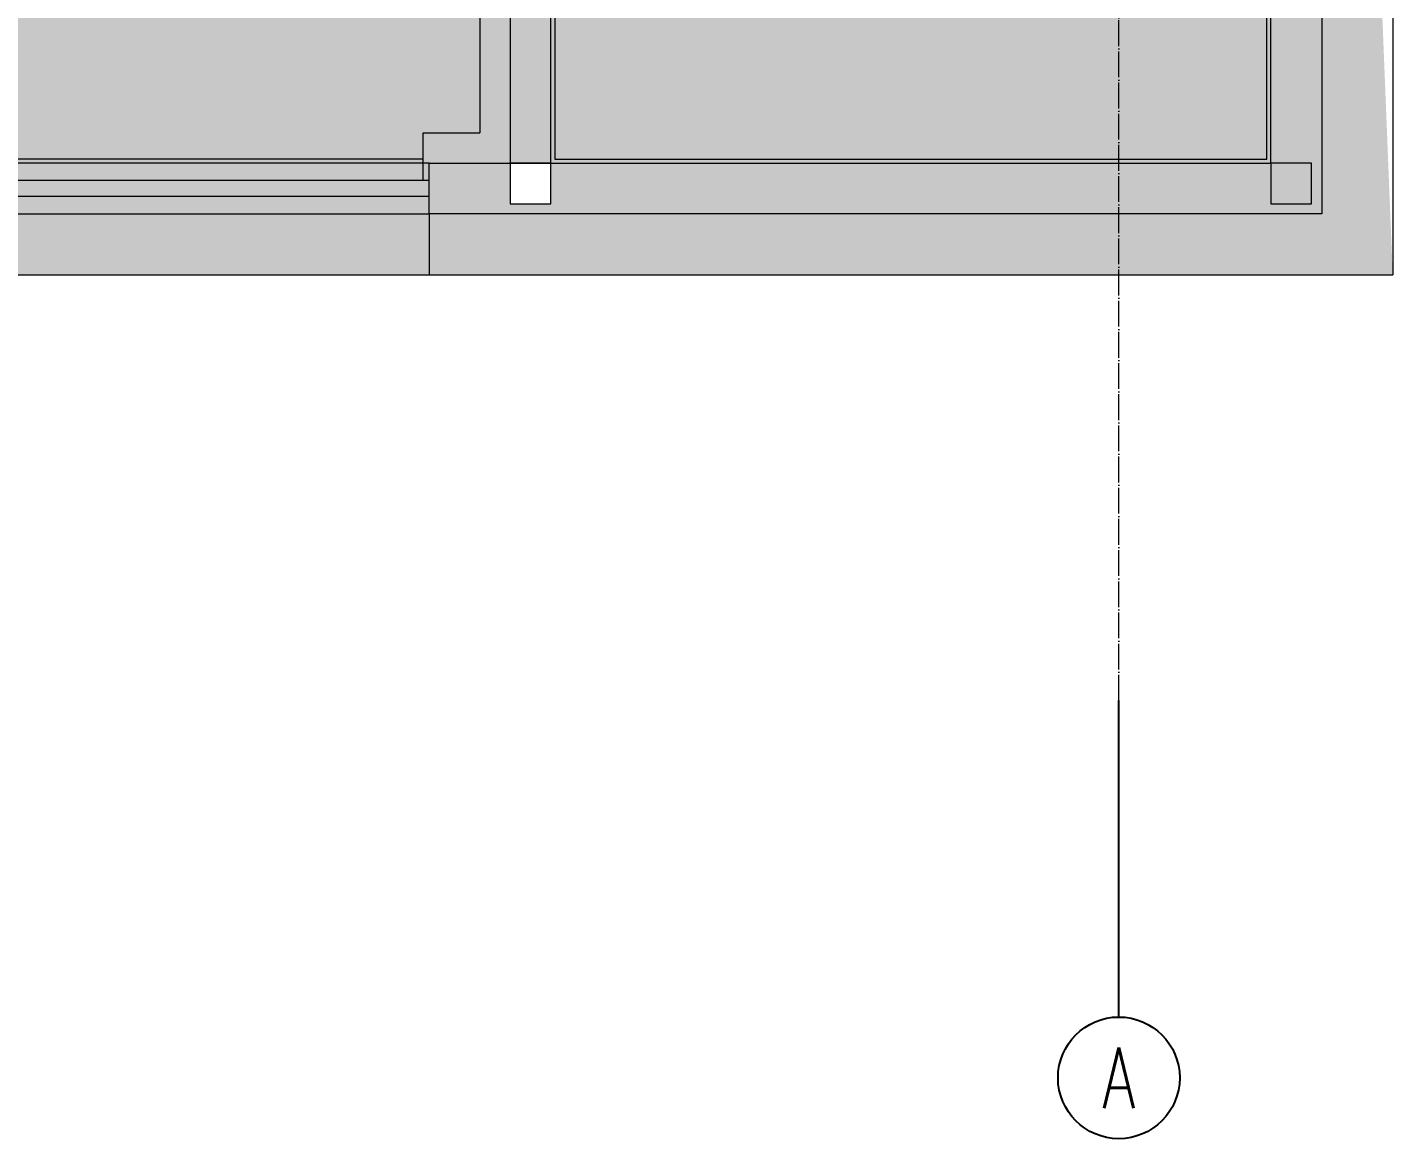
# Model space of a CAD drawing. Header units: millimetres. Extents: x -1346 to 48994, y -3569 to 24186.
# Drawn here: x 38353 to 45084, y -3569 to 1910 of the extents above; entities that cross this region are included whole.
import ezdxf
from ezdxf.enums import TextEntityAlignment as Align

# ---------------------------------------------------------------- set-up
doc = ezdxf.new("R2010")
doc.units = ezdxf.units.MM
doc.linetypes.add('DOTE', pattern=[61.467999999999996, 50.8, -5.08, 0.508, -5.08])
for name, color, linetype, lineweight in [('BS-AR-OC', 253, 'Continuous', 0), ('BS-DOTE', 134, 'DOTE', 0), ('BS-WALL-FINISH', 3, 'Continuous', 0), ('BS-WALL-ORI', 200, 'Continuous', 0), ('BS-WINDOW', 72, 'Continuous', 0)]:
    doc.layers.add(name, color=color, linetype=linetype, lineweight=lineweight)
doc.styles.add('深圳院-英文', font='SIMPLEX.SHX', dxfattribs={"width": 0.8, "bigfont": 'hztxt.shx'})

# ---------------------------------------------------------------- blocks, each defined once
blk = doc.blocks.new('*U56')
at = {"linetype": 'Continuous'}
for p, q in [((66716.6852562665, 126764.8127188238), (66716.6852562665, 94364.81271882381)), ((66796.6852562665, 126764.8127188238), (66796.6852562665, 94364.81271882381))]:
    blk.add_line(p, q, dxfattribs=at)
blk.add_lwpolyline([(66631.6852562665, 94364.81271882381), (66881.6852562665, 94364.81271882381), (66881.6852562665, 126764.8127188238), (66631.6852562665, 126764.8127188238)], close=True, dxfattribs=at)
blk = doc.blocks.new('*U115')
at = {"color": 150, "ltscale": 0.65}
blk.add_lwpolyline([(-2.2e-15, 5), (-1.38e-14, 30.99999999999991)], dxfattribs=at)
at = {"color": 150, "ltscale": 0.1}
blk.add_circle((0, 0), 5, dxfattribs=at)
at = {"color": 2, "ltscale": 0.1, "style": '深圳院-英文', "width": 0.8}
blk.add_attdef('A', text='', height=5, dxfattribs=at).set_placement((0, 0), align=Align.MIDDLE_CENTER)
blk = doc.blocks.new('FDGDSGDDSS')
at = {"layer": 'BS-DOTE', "ltscale": 2.5}
blk.add_line((108371.2417563846, 81618.2502099309), (108371.2417563846, 105056.1166906269), dxfattribs=at)
ref = blk.add_blockref('*U115', (108371.2417563847, 79758.2502099309), dxfattribs=dict(xscale=60, yscale=60, zscale=60))
ref.add_attrib('A', 'A', dxfattribs={"color": 2, "ltscale": 0.1, "height": 300, "style": '深圳院-英文', "width": 0.7}).set_placement((108371.2417563847, 79758.2502099309), align=Align.MIDDLE_CENTER)

msp = doc.modelspace()

# ---------------------------------------------------------------- hatches: boundary and pattern name
at = {"layer": 'BS-WALL-ORI'}
h = msp.add_hatch(color=253, dxfattribs=at)
h.dxf.hatch_style = 1
h.paths.add_polyline_path([(40934.26199478837, 1240.804275347578), (40734.26199478837, 1240.804275347578), (40734.26199478837, 1040.804275346647), (40934.26199478837, 1040.804275346647)], flags=17)
edge = h.paths.add_edge_path()
edge.add_line((2684.261994786508, 690.8042753457157), (45084.26199478837, 690.8042753457157))
edge.add_line((44484.26199478744, 15665.80427534571), (44734.26199478744, 15665.80427534665))
h = msp.add_hatch(color=253, dxfattribs=at)
h.dxf.hatch_style = 1
h.paths.add_polyline_path([(44484.26199478837, 1040.804275346647), (44684.26199479023, 1040.804275346647), (44684.26199479023, 1240.804275346647), (44484.26199478837, 1240.804275346647)])

# ---------------------------------------------------------------- linework, layer by layer
at = {"layer": 'BS-AR-OC', "linetype": 'Continuous'}
for p, q in [((45084.26199478837, 19115.80427534758), (45084.26199478837, 690.8042753457157)), ((40334.26199478837, 990.804275346647), (40334.26199478837, 690.804275346647)), ((2684.261994786508, 690.8042753457157), (45084.26199478837, 690.8042753457157))]:
    msp.add_line(p, q, dxfattribs=at)
at = {"layer": 'BS-WALL-FINISH'}
msp.add_line((40584.26199478837, 5905.995195839281), (40584.26199478837, 1390.80427534669), dxfattribs=at)
for points in [[(40954.26199478837, 3815.804275347579), (40954.26199478837, 1260.804275347564), (44464.26199478837, 1260.80427534573), (44464.26199478837, 3345.804275346647), (44114.26199478744, 3345.804275346647), (44114.26199478744, 4085.804275346647), (44464.26199478671, 4085.804275346647), (44464.26199478671, 7995.804275345817)], [(40304.26199478837, 1155.804275345686), (40304.26199478837, 1390.804275345017), (40584.26199478837, 1390.80427534669)], [(40304.26199478837, 1260.804275345686), (7964.26199478837, 1260.804275345686)]]:
    msp.add_lwpolyline(points, dxfattribs=at)
at = {"layer": 'BS-WALL-ORI'}
for points in [[(40734.26199478837, 1240.804275347578), (40934.26199478744, 1240.804275347578), (40934.26199478744, 3615.804275347578), (40734.26199478837, 3615.804275347578)], [(40934.26199478837, 1240.804275347578), (40734.26199478837, 1240.804275347578), (40734.26199478837, 1040.804275346647), (40934.26199478837, 1040.804275346647)], [(44484.26199478837, 1040.804275346647), (44684.26199479023, 1040.804275346647), (44684.26199479023, 1240.804275346647), (44484.26199478837, 1240.804275346647)]]:
    msp.add_lwpolyline(points, close=True, dxfattribs=at)
msp.add_lwpolyline([(40334.26199478837, 1240.804275345716), (40734.26199478837, 1240.804275345716), (40734.26199478837, 1040.804275346647), (40934.26199479023, 1040.804275346647), (40934.26199478837, 1240.804275345716), (44484.26199478837, 1240.804275345716), (44484.26199478837, 1040.804275346647), (44684.26199479023, 1040.804275346647), (44684.26199479023, 1240.804275346647), (44484.26199478837, 1240.804275346647), (44484.26199478837, 3365.804275346647), (44734.26199478744, 3365.804275346647), (44734.26199478744, 990.8042753447844), (40334.26199478837, 990.8042753447844), (40334.26199478837, 1240.804275345716)], dxfattribs=at)

# ---------------------------------------------------------------- block references
msp.add_blockref('FDGDSGDDSS', (-64636.9797615963, -83027.44593458522))
at = {"layer": 'BS-WINDOW', "rotation": 270}
msp.add_blockref('*U56', (-86430.55072403543, 67872.48953161221), dxfattribs=at)

doc.saveas('drawing.dxf')
